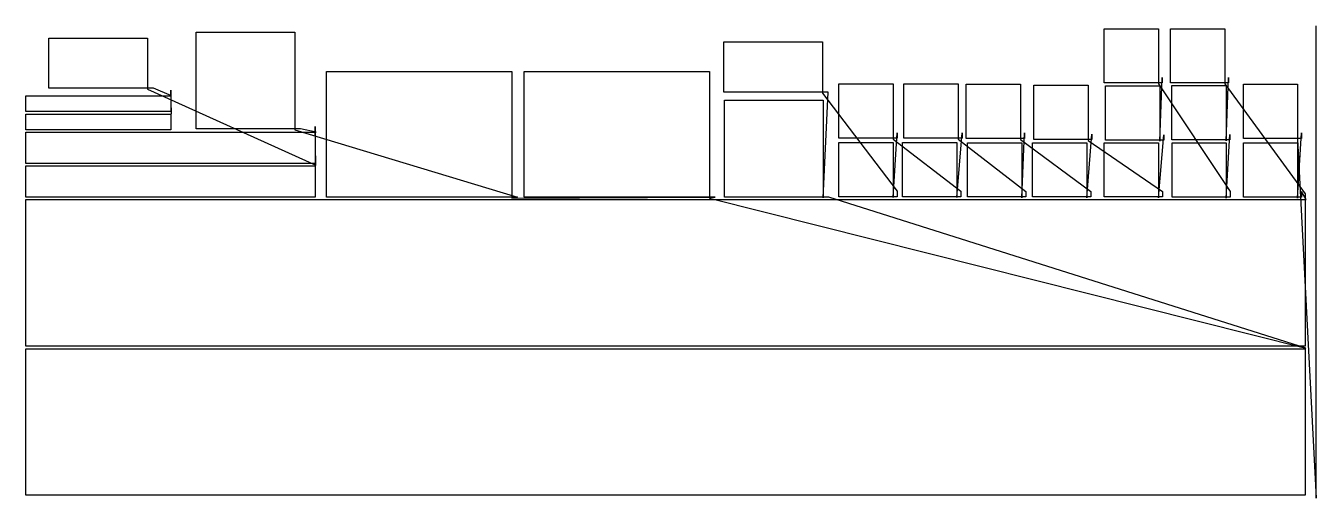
# Model space of a CAD drawing. Header units: metres. Extents: x 15 to 6708, y 0 to 2450.
import ezdxf

# ---------------------------------------------------------------- set-up
doc = ezdxf.new("R2010")
doc.units = ezdxf.units.M

msp = doc.modelspace()

# ---------------------------------------------------------------- linework, layer by layer
at = {"layer": 'TOOL_0'}
for p, q in [((898.607, 1916.061), (898.607, 2417.561)), ((898.607, 2417.561), (1410.107, 2417.561)), ((1410.107, 2417.561), (1410.107, 1916.061)), ((5608.202, 2153.492), (5608.202, 2434.992)), ((5608.202, 2434.992), (5889.702, 2434.992)), ((5889.702, 2434.992), (5889.702, 2153.492)), ((5952.11, 2153.49), (5952.11, 2434.99)), ((5952.11, 2434.99), (6233.61, 2434.99)), ((6233.61, 2434.99), (6233.61, 2153.49)), ((6708.135, 2448.988), (6708.135, 2449.988)), ((6708.135, 0.988), (6708.135, 2448.988)), ((135.135, 2126.256), (135.135, 2386.756)), ((135.135, 2386.756), (646.635, 2386.756)), ((646.635, 2386.756), (646.635, 2126.256)), ((3636.103, 2105.558), (3636.103, 2366.058)), ((3636.103, 2366.058), (4147.603, 2366.058)), ((4147.603, 2366.058), (4147.603, 2105.558)), ((1573.954, 1561.623), (1573.954, 2213.123)), ((1573.954, 2213.123), (2535.454, 2213.123)), ((2535.454, 2213.123), (2535.454, 1561.623)), ((2599.484, 1561.623), (2599.484, 2213.123)), ((2599.484, 2213.123), (3560.984, 2213.123)), ((3560.984, 2213.123), (3560.984, 1561.623)), ((4232.574, 1867.367), (4232.574, 2148.867)), ((4232.574, 2148.867), (4514.074, 2148.867)), ((4514.074, 2148.867), (4514.074, 1867.367)), ((4569.603, 1867.365), (4569.603, 2148.865)), ((4569.603, 2148.865), (4851.103, 2148.865)), ((4851.103, 2148.865), (4851.103, 1867.365)), ((4892.875, 1865.983), (4892.875, 2147.483)), ((4892.875, 2147.483), (5174.375, 2147.483)), ((5174.375, 2147.483), (5174.375, 1865.983)), ((5243.66, 1860.461), (5243.66, 2141.961)), ((5243.66, 2141.961), (5525.16, 2141.961)), ((5525.16, 2141.961), (5525.16, 1860.461)), ((5889.702, 2153.492), (5608.202, 2153.492)), ((5909.664, 2153.452), (5889.702, 2153.492)), ((5889.702, 2153.492), (5889.702, 2148.619)), ((5889.702, 2148.619), (6261.828, 1589.922)), ((5897.268, 1852.136), (5909.664, 2181.713)), ((5909.664, 2181.713), (5909.664, 2153.452)), ((6233.61, 2153.49), (5952.11, 2153.49)), ((6253.572, 2153.45), (6233.61, 2153.49)), ((6233.61, 2153.49), (6233.61, 2148.617)), ((6233.61, 2148.617), (6651.005, 1578.412)), ((6240.488, 1853.514), (6253.572, 2181.711)), ((6253.572, 2181.711), (6253.572, 2153.45)), ((6330.407, 1865.975), (6330.407, 2147.475)), ((6330.407, 2147.475), (6611.907, 2147.475)), ((6611.907, 2147.475), (6611.907, 1865.975)), ((15, 2005.316), (15, 2086.816)), ((15, 2086.816), (766.5, 2086.816)), ((646.635, 2126.256), (135.135, 2126.256)), ((676.635, 2126.256), (646.635, 2126.256)), ((646.635, 2126.256), (646.635, 2121.256)), ((646.635, 2121.256), (1520.036, 1726.718)), ((771.5, 2086.816), (676.635, 2126.256)), ((770.036, 1995.825), (766.5, 2116.816)), ((766.5, 2116.816), (766.5, 2086.816)), ((766.5, 2086.816), (766.5, 2005.316)), ((766.5, 2086.816), (771.5, 2086.816)), ((4147.603, 2105.558), (3636.103, 2105.558)), ((4177.603, 2105.558), (4147.603, 2105.558)), ((4147.603, 2105.558), (4147.603, 2100.558)), ((4147.603, 2100.558), (4534.035, 1592.002)), ((4151.041, 1557.107), (4177.603, 2105.558)), ((5615.768, 1857.009), (5615.768, 2138.509)), ((5615.768, 2138.509), (5897.268, 2138.509)), ((5897.268, 2138.509), (5897.268, 1857.009)), ((5958.988, 1858.387), (5958.988, 2139.887)), ((5958.988, 2139.887), (6240.488, 2139.887)), ((6240.488, 2139.887), (6240.488, 1858.387)), ((3639.541, 1562.107), (3639.541, 2063.607)), ((3639.541, 2063.607), (4151.041, 2063.607)), ((4151.041, 2063.607), (4151.041, 1562.107)), ((766.5, 2005.316), (15, 2005.316)), ((15, 1910.789), (15, 1992.289)), ((15, 1992.289), (766.5, 1992.289)), ((766.5, 1992.289), (770.036, 1995.825)), ((770.036, 1995.824), (766.5, 1992.289)), ((766.5, 1992.289), (766.5, 1910.789)), ((766.5, 1910.789), (15, 1910.789)), ((15, 1736.246), (15, 1897.746)), ((15, 1897.746), (1516.5, 1897.746)), ((1410.107, 1916.061), (898.607, 1916.061)), ((1440.107, 1916.061), (1410.107, 1916.061)), ((1410.107, 1916.061), (1410.107, 1911.061)), ((1410.107, 1911.061), (2565.454, 1561.623)), ((1521.5, 1897.746), (1440.107, 1916.061)), ((1520.036, 1726.719), (1516.5, 1927.746)), ((1516.5, 1927.746), (1516.5, 1897.746)), ((1516.5, 1897.746), (1516.5, 1736.246)), ((1516.5, 1897.746), (1521.5, 1897.746)), ((4514.073, 1558.908), (4534.036, 1895.588)), ((4534.036, 1895.588), (4534.036, 1867.327)), ((4844.225, 1558.906), (4871.065, 1895.586)), ((4871.065, 1895.586), (4871.065, 1867.325)), ((5181.253, 1557.524), (5194.337, 1894.204)), ((5194.337, 1894.204), (5194.337, 1865.943)), ((5518.97, 1557.522), (5545.122, 1888.683)), ((5545.122, 1888.683), (5545.122, 1860.421)), ((5890.389, 1557.52), (5917.23, 1885.231)), ((5917.23, 1885.231), (5917.23, 1856.969)), ((6241.866, 1556.828), (6260.45, 1886.609)), ((6260.45, 1886.609), (6260.45, 1858.347)), ((6611.907, 1556.826), (6631.869, 1894.196)), ((6631.869, 1894.196), (6631.869, 1865.935)), ((4232.573, 1563.781), (4232.573, 1845.281)), ((4232.573, 1845.281), (4514.073, 1845.281)), ((4514.074, 1867.367), (4232.574, 1867.367)), ((4514.073, 1845.281), (4514.073, 1563.781)), ((4534.036, 1867.327), (4514.074, 1867.367)), ((4514.074, 1867.367), (4514.074, 1862.494)), ((4514.074, 1862.494), (4864.187, 1592)), ((4562.725, 1563.779), (4562.725, 1845.279)), ((4562.725, 1845.279), (4844.225, 1845.279)), ((4851.103, 1867.365), (4569.603, 1867.365)), ((4844.225, 1845.279), (4844.225, 1563.779)), ((4871.065, 1867.325), (4851.103, 1867.365)), ((4851.103, 1867.365), (4851.103, 1862.492)), ((4851.103, 1862.492), (5201.215, 1590.618)), ((5174.375, 1865.983), (4892.875, 1865.983)), ((4899.753, 1562.397), (4899.753, 1843.897)), ((4899.753, 1843.897), (5181.253, 1843.897)), ((5194.337, 1865.943), (5174.375, 1865.983)), ((5174.375, 1865.983), (5174.375, 1861.11)), ((5174.375, 1861.11), (5538.932, 1590.616)), ((5181.253, 1843.897), (5181.253, 1562.397)), ((5237.47, 1562.395), (5237.47, 1843.895)), ((5237.47, 1843.895), (5518.97, 1843.895)), ((5525.16, 1860.461), (5243.66, 1860.461)), ((5518.97, 1843.895), (5518.97, 1562.395)), ((5545.122, 1860.421), (5525.16, 1860.461)), ((5525.16, 1860.461), (5525.16, 1855.588)), ((5525.16, 1855.588), (5910.351, 1590.614)), ((5608.889, 1562.393), (5608.889, 1843.893)), ((5608.889, 1843.893), (5890.389, 1843.893)), ((5897.268, 1857.009), (5615.768, 1857.009)), ((5890.389, 1843.893), (5890.389, 1562.393)), ((5917.23, 1856.969), (5897.268, 1857.009)), ((5897.268, 1857.009), (5897.268, 1852.136)), ((6240.488, 1858.387), (5958.988, 1858.387)), ((5960.366, 1561.701), (5960.366, 1843.201)), ((5960.366, 1843.201), (6241.866, 1843.201)), ((6260.45, 1858.347), (6240.488, 1858.387)), ((6240.488, 1858.387), (6240.488, 1853.514)), ((6241.866, 1843.201), (6241.866, 1561.701)), ((6611.907, 1865.975), (6330.407, 1865.975)), ((6330.407, 1561.699), (6330.407, 1843.199)), ((6330.407, 1843.199), (6611.907, 1843.199)), ((6631.869, 1865.935), (6611.907, 1865.975)), ((6611.907, 1865.975), (6611.907, 1861.102)), ((6611.907, 1861.102), (6708.135, -0.012)), ((6611.907, 1843.199), (6611.907, 1561.699)), ((1516.5, 1736.246), (15, 1736.246)), ((15, 1561.683), (15, 1723.183)), ((15, 1723.183), (1516.5, 1723.183)), ((1516.5, 1723.183), (1520.036, 1726.719)), ((1520.036, 1726.718), (1516.5, 1723.183)), ((1516.5, 1723.183), (1516.5, 1561.683)), ((1516.5, 1561.683), (15, 1561.683)), ((15.005, 788.412), (15.005, 1548.412)), ((15.005, 1548.412), (6651.005, 1548.412)), ((2535.454, 1561.623), (1573.954, 1561.623)), ((2565.454, 1561.623), (2535.454, 1561.623)), ((2535.454, 1561.623), (2535.454, 1556.623)), ((2535.454, 1556.623), (3590.984, 1561.623)), ((3560.984, 1561.623), (2599.484, 1561.623)), ((3590.984, 1561.623), (3560.984, 1561.623)), ((3560.984, 1561.623), (3560.984, 1556.623)), ((3560.984, 1556.623), (6654.536, 778.539)), ((4151.041, 1562.107), (3639.541, 1562.107)), ((4181.041, 1562.107), (4151.041, 1562.107)), ((4151.041, 1562.107), (4151.041, 1557.107)), ((6654.536, 778.539), (4181.041, 1562.107)), ((4514.073, 1563.781), (4232.573, 1563.781)), ((4534.035, 1563.741), (4514.073, 1563.781)), ((4514.073, 1563.781), (4514.073, 1558.908)), ((4534.035, 1592.002), (4534.035, 1563.741)), ((4844.225, 1563.779), (4562.725, 1563.779)), ((4864.187, 1563.739), (4844.225, 1563.779)), ((4844.225, 1563.779), (4844.225, 1558.906)), ((4864.187, 1592), (4864.187, 1563.739)), ((5181.253, 1562.397), (4899.753, 1562.397)), ((5201.215, 1562.357), (5181.253, 1562.397)), ((5181.253, 1562.397), (5181.253, 1557.524)), ((5201.215, 1590.618), (5201.215, 1562.357)), ((5518.97, 1562.395), (5237.47, 1562.395)), ((5538.932, 1562.355), (5518.97, 1562.395)), ((5518.97, 1562.395), (5518.97, 1557.522)), ((5538.932, 1590.616), (5538.932, 1562.355)), ((5890.389, 1562.393), (5608.889, 1562.393)), ((5910.351, 1562.353), (5890.389, 1562.393)), ((5890.389, 1562.393), (5890.389, 1557.52)), ((5910.351, 1590.614), (5910.351, 1562.353)), ((6241.866, 1561.701), (5960.366, 1561.701)), ((6261.828, 1561.661), (6241.866, 1561.701)), ((6241.866, 1561.701), (6241.866, 1556.828)), ((6261.828, 1589.922), (6261.828, 1561.661)), ((6611.907, 1561.699), (6330.407, 1561.699)), ((6631.869, 1561.659), (6611.907, 1561.699)), ((6611.907, 1561.699), (6611.907, 1556.826)), ((6656.005, 1548.412), (6631.869, 1589.92)), ((6631.869, 1589.92), (6631.869, 1561.659)), ((6651.005, 1578.412), (6651.005, 1548.412)), ((6651.005, 1548.412), (6651.005, 788.412)), ((6651.005, 1548.412), (6656.005, 1548.412)), ((15, 15.003), (15, 775.003)), ((15, 775.003), (6651, 775.003)), ((6651.005, 788.412), (15.005, 788.412)), ((6654.536, 778.539), (6651, 775.003)), ((6651, 775.003), (6654.536, 778.539)), ((6651, 775.003), (6651, 15.003)), ((6651, 15.003), (15, 15.003)), ((6708.135, -0.012), (6708.135, 0.988)), ((6708.135, 0.988), (6708.135, -0.012)), ((6708.135, -0.012), (6708.135, 0.988))]:
    msp.add_line(p, q, dxfattribs=at)

doc.saveas('drawing.dxf')
